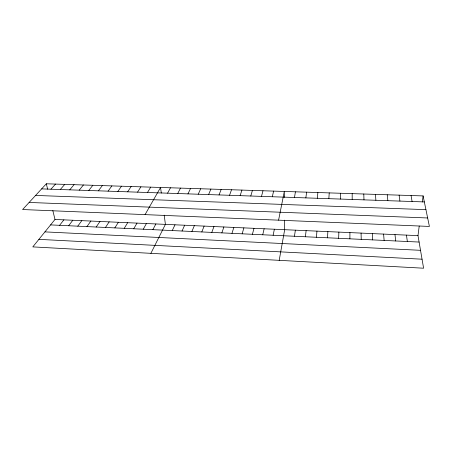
<?xml version="1.0" encoding="UTF-8"?>
<svg xmlns="http://www.w3.org/2000/svg" width="452" height="452" viewBox="0 0 452 452"><rect width="100%" height="100%" fill="white"/><g stroke="black" fill="none" stroke-linecap="round" stroke-linejoin="round"><path stroke-width="0.68" d="M349.893 238.831L349.927 232.594M338.65 238.306L338.864 232.102M340.475 199.061L340.667 193.264M327.48 237.786L327.875 231.61M328.847 198.665L329.231 192.897M316.394 237.272L316.959 231.125M317.304 198.275L317.88 192.529M305.382 236.763L306.123 230.644M52.816 210.536L54.986 219.457L32.798 246.894L423.597 268.211L417.993 235.628L419.219 226.085M422.309 202.016L423.095 195.919L46.324 183.789L22.6 209.53L429.4 226.435L423.095 195.919M305.851 197.886L306.614 192.168M294.45 236.255L295.365 230.164M294.478 197.496L295.427 191.806M279.206 260.335L284.675 229.689L284.585 220.141M278.585 220.169L284.319 191.45L284.37 197.315M273.132 235.26L274.37 229.232M272.307 196.744L273.613 191.106M262.736 234.774L264.137 228.774M252.414 234.294L253.967 228.322M261.505 196.377L262.979 190.767M242.159 233.82L243.871 227.87M250.775 196.01L252.425 190.422M231.972 233.345L233.837 227.424M240.125 195.648L241.939 190.089M221.853 232.876L223.87 226.977M229.548 195.287L231.52 189.75M211.802 232.407L213.965 226.537M219.039 194.931L221.175 189.416M201.812 231.944L204.123 226.102M208.604 194.575L210.903 189.089M191.897 231.48L194.349 225.667M198.242 194.224L200.699 188.761M182.043 231.023L184.642 225.232M172.252 230.565L174.992 224.802M187.953 193.874L190.563 188.433M150.883 253.335L165.404 224.373L164.195 215.152M177.732 193.524L180.495 188.105M152.861 229.667L155.878 223.949M167.579 193.179L170.494 187.783M143.261 229.22L146.414 223.531M145.058 214.621L160.562 187.467L161.296 193.049M133.724 228.774L137.007 223.113M147.482 192.495L150.697 187.151M124.249 228.333L127.662 222.695M114.831 227.898L118.379 222.282M137.538 192.156L140.894 186.834M105.48 227.458L109.152 221.87M127.656 191.817L131.153 186.518M96.18 227.028L99.982 221.463M117.842 191.484L121.481 186.207M86.942 226.599L90.869 221.056M108.09 191.151L111.87 185.896M77.767 226.169L81.812 220.649M98.406 190.823L102.327 185.591M68.647 225.746L72.817 220.248M88.784 190.495L92.841 185.286M59.585 225.328L63.873 219.853M79.23 190.173L83.417 184.981M69.738 189.846L74.055 184.682M60.302 189.529L64.749 184.382M50.935 189.207L55.511 184.083M41.624 188.891L424.332 201.92M35.595 195.433L425.931 209.643M29.131 202.445L427.648 217.971M54.986 219.457L417.993 235.628M50.579 224.904L419.1 242.052M44.934 231.887L420.518 250.312M38.895 239.357L422.049 259.199M46.324 183.789L47.635 189.179M411.054 195.53L412.083 201.502M406.45 235.113L407.354 241.504M399.105 195.145L399.924 201.089M394.98 234.605L395.698 240.961M387.245 194.767L387.856 200.677M383.601 234.096L384.121 240.424M375.471 194.388L375.878 200.27M372.295 233.594L372.629 239.888M363.787 194.01L363.984 199.863M361.075 233.091L361.221 239.357M352.181 193.637L352.187 199.462"/></g></svg>
